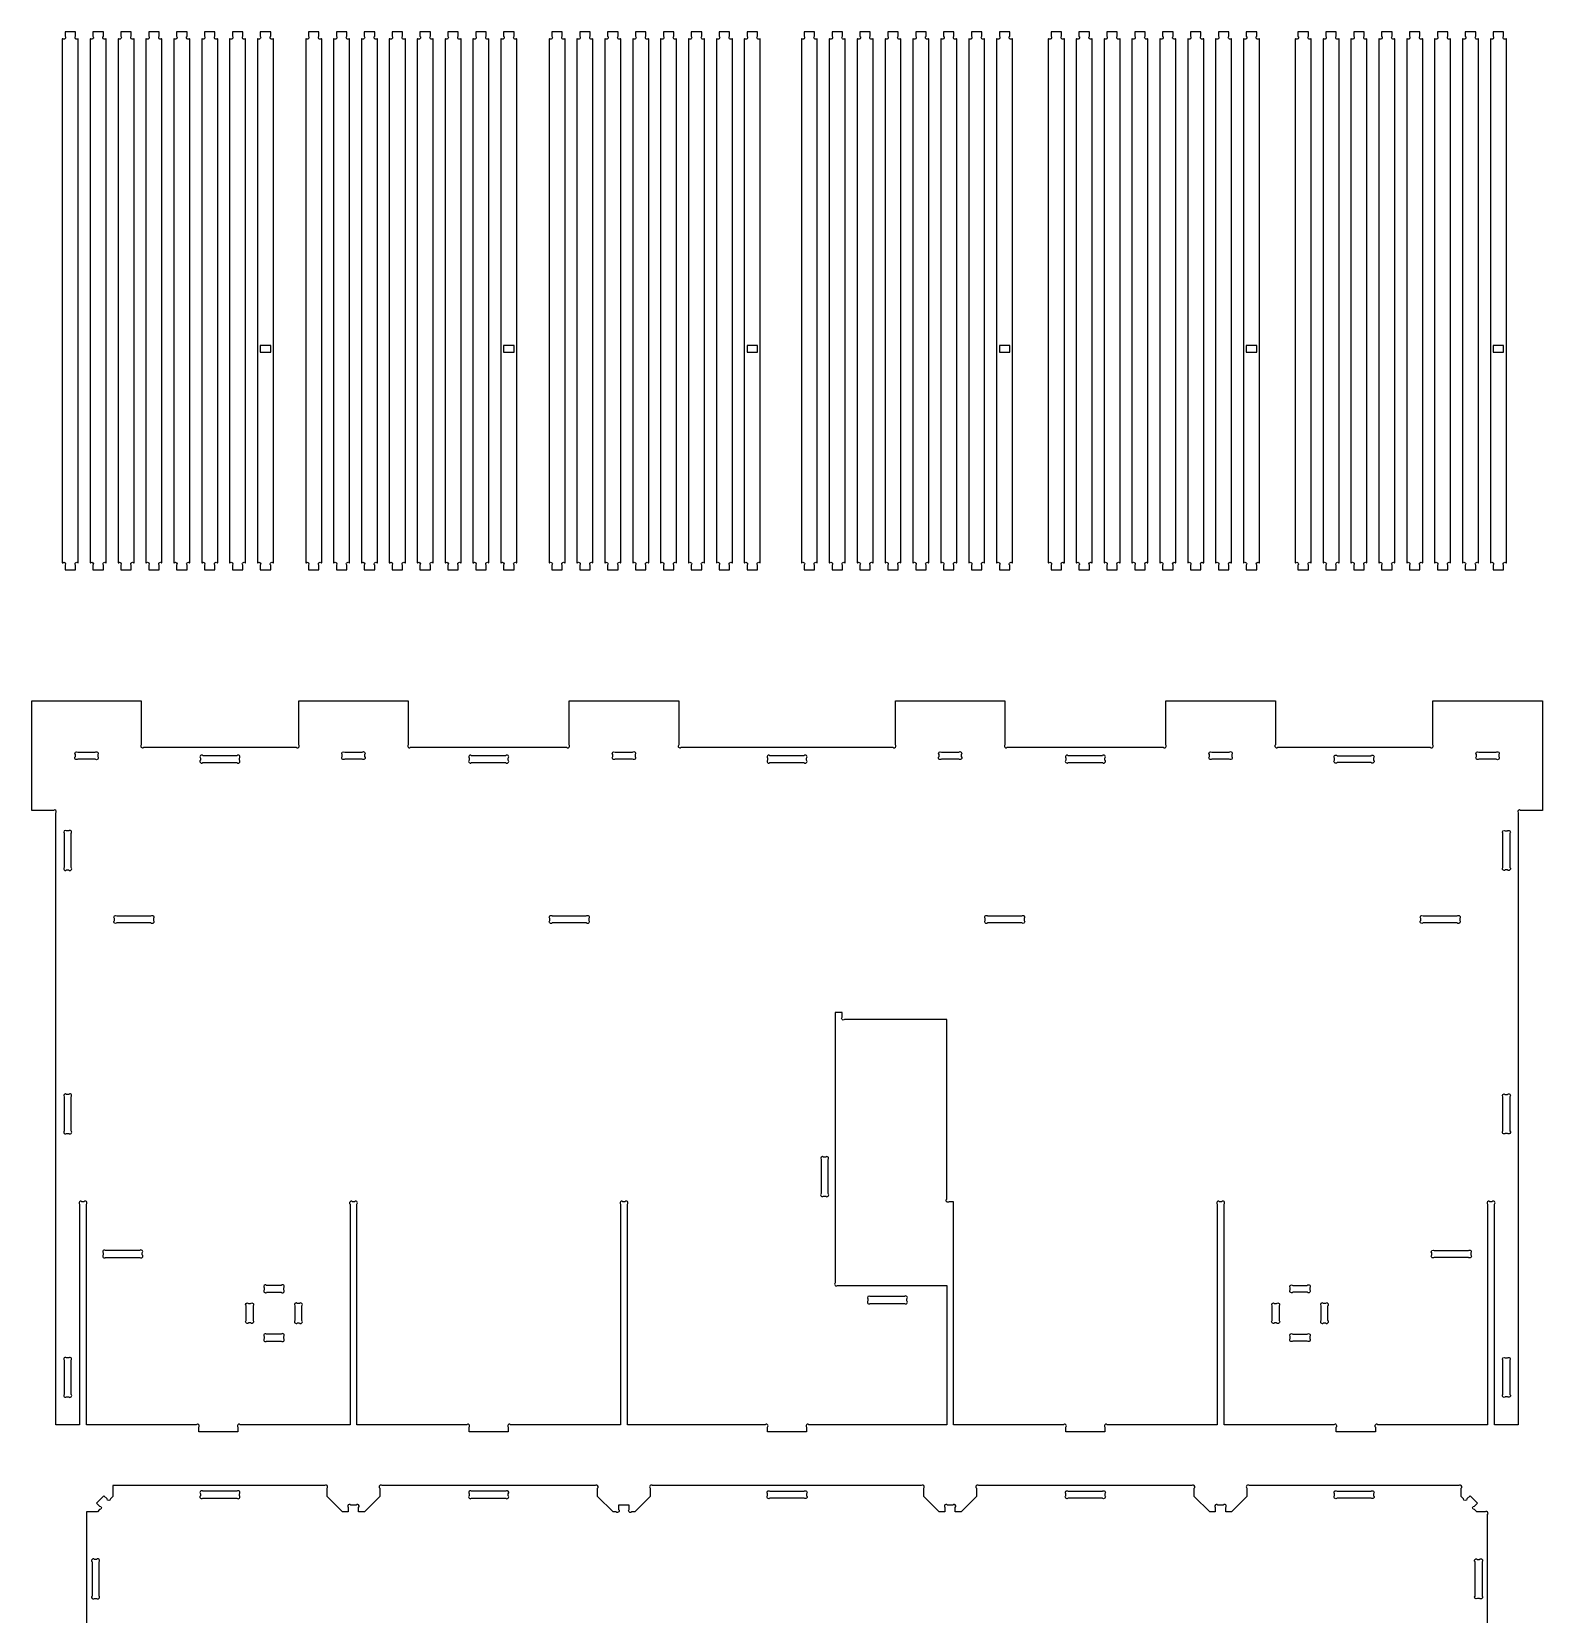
# Model space of a CAD drawing. Extents: x 9479 to 9938, y 971 to 1224.
# Drawn here: x 9483.1 to 9591.5, y 1109.2 to 1222.8 of the extents above; entities that cross this region are included whole.
import ezdxf

# ---------------------------------------------------------------- set-up
doc = ezdxf.new("R2010")
doc.units = 0
doc.header["$MEASUREMENT"] = 0
doc.layers.add('LAYER_1', color=18, linetype='CONTINUOUS')

msp = doc.modelspace()

# ---------------------------------------------------------------- linework, layer by layer
at = {"layer": 'LAYER_1'}
for points in [[(9485.34, 1184.65), (9485.37, 1184.65, -1), (9485.54, 1184.48), (9485.54, 1184.15), (9486.29, 1184.15), (9486.29, 1184.48, -1), (9486.47, 1184.65), (9486.49, 1184.65), (9486.49, 1222.25), (9486.47, 1222.25, -1), (9486.29, 1222.43), (9486.29, 1222.75), (9485.54, 1222.75), (9485.54, 1222.43, -1), (9485.37, 1222.25), (9485.34, 1222.25)], [(9487.34, 1184.65), (9487.37, 1184.65, -1), (9487.54, 1184.48), (9487.54, 1184.15), (9488.29, 1184.15), (9488.29, 1184.48, -1), (9488.47, 1184.65), (9488.49, 1184.65), (9488.49, 1222.25), (9488.47, 1222.25, -1), (9488.29, 1222.43), (9488.29, 1222.75), (9487.54, 1222.75), (9487.54, 1222.43, -1), (9487.37, 1222.25), (9487.34, 1222.25)], [(9489.34, 1184.65), (9489.37, 1184.65, -1), (9489.54, 1184.48), (9489.54, 1184.15), (9490.29, 1184.15), (9490.29, 1184.48, -1), (9490.47, 1184.65), (9490.49, 1184.65), (9490.49, 1222.25), (9490.47, 1222.25, -1), (9490.29, 1222.43), (9490.29, 1222.75), (9489.54, 1222.75), (9489.54, 1222.43, -1), (9489.37, 1222.25), (9489.34, 1222.25)], [(9491.34, 1184.65), (9491.37, 1184.65, -1), (9491.54, 1184.48), (9491.54, 1184.15), (9492.29, 1184.15), (9492.29, 1184.48, -1), (9492.47, 1184.65), (9492.49, 1184.65), (9492.49, 1222.25), (9492.47, 1222.25, -1), (9492.29, 1222.43), (9492.29, 1222.75), (9491.54, 1222.75), (9491.54, 1222.43, -1), (9491.37, 1222.25), (9491.34, 1222.25)], [(9493.34, 1184.65), (9493.37, 1184.65, -1), (9493.54, 1184.48), (9493.54, 1184.15), (9494.29, 1184.15), (9494.29, 1184.48, -1), (9494.47, 1184.65), (9494.49, 1184.65), (9494.49, 1222.25), (9494.47, 1222.25, -1), (9494.29, 1222.43), (9494.29, 1222.75), (9493.54, 1222.75), (9493.54, 1222.43, -1), (9493.37, 1222.25), (9493.34, 1222.25)], [(9495.34, 1184.65), (9495.37, 1184.65, -1), (9495.54, 1184.48), (9495.54, 1184.15), (9496.29, 1184.15), (9496.29, 1184.48, -1), (9496.47, 1184.65), (9496.49, 1184.65), (9496.49, 1222.25), (9496.47, 1222.25, -1), (9496.29, 1222.43), (9496.29, 1222.75), (9495.54, 1222.75), (9495.54, 1222.43, -1), (9495.37, 1222.25), (9495.34, 1222.25)], [(9497.34, 1184.65), (9497.37, 1184.65, -1), (9497.54, 1184.48), (9497.54, 1184.15), (9498.29, 1184.15), (9498.29, 1184.48, -1), (9498.47, 1184.65), (9498.49, 1184.65), (9498.49, 1222.25), (9498.47, 1222.25, -1), (9498.29, 1222.43), (9498.29, 1222.75), (9497.54, 1222.75), (9497.54, 1222.43, -1), (9497.37, 1222.25), (9497.34, 1222.25)], [(9499.34, 1184.65), (9499.37, 1184.65, -1), (9499.54, 1184.48), (9499.54, 1184.15), (9500.29, 1184.15), (9500.29, 1184.48, -1), (9500.47, 1184.65), (9500.49, 1184.65), (9500.49, 1222.25), (9500.47, 1222.25, -1), (9500.29, 1222.43), (9500.29, 1222.75), (9499.54, 1222.75), (9499.54, 1222.43, -1), (9499.37, 1222.25), (9499.34, 1222.25)], [(9502.8, 1184.65), (9502.83, 1184.65, -1), (9503, 1184.48), (9503, 1184.15), (9503.75, 1184.15), (9503.75, 1184.48, -1), (9503.93, 1184.65), (9503.95, 1184.65), (9503.95, 1222.25), (9503.93, 1222.25, -1), (9503.75, 1222.43), (9503.75, 1222.75), (9503, 1222.75), (9503, 1222.43, -1), (9502.83, 1222.25), (9502.8, 1222.25)], [(9504.8, 1184.65), (9504.83, 1184.65, -1), (9505, 1184.48), (9505, 1184.15), (9505.75, 1184.15), (9505.75, 1184.48, -1), (9505.93, 1184.65), (9505.95, 1184.65), (9505.95, 1222.25), (9505.93, 1222.25, -1), (9505.75, 1222.43), (9505.75, 1222.75), (9505, 1222.75), (9505, 1222.43, -1), (9504.83, 1222.25), (9504.8, 1222.25)], [(9506.8, 1184.65), (9506.83, 1184.65, -1), (9507, 1184.48), (9507, 1184.15), (9507.75, 1184.15), (9507.75, 1184.48, -1), (9507.93, 1184.65), (9507.95, 1184.65), (9507.95, 1222.25), (9507.93, 1222.25, -1), (9507.75, 1222.43), (9507.75, 1222.75), (9507, 1222.75), (9507, 1222.43, -1), (9506.83, 1222.25), (9506.8, 1222.25)], [(9508.8, 1184.65), (9508.83, 1184.65, -1), (9509, 1184.48), (9509, 1184.15), (9509.75, 1184.15), (9509.75, 1184.48, -1), (9509.93, 1184.65), (9509.95, 1184.65), (9509.95, 1222.25), (9509.93, 1222.25, -1), (9509.75, 1222.43), (9509.75, 1222.75), (9509, 1222.75), (9509, 1222.43, -1), (9508.83, 1222.25), (9508.8, 1222.25)], [(9510.8, 1184.65), (9510.83, 1184.65, -1), (9511, 1184.48), (9511, 1184.15), (9511.75, 1184.15), (9511.75, 1184.48, -1), (9511.93, 1184.65), (9511.95, 1184.65), (9511.95, 1222.25), (9511.93, 1222.25, -1), (9511.75, 1222.43), (9511.75, 1222.75), (9511, 1222.75), (9511, 1222.43, -1), (9510.83, 1222.25), (9510.8, 1222.25)], [(9512.8, 1184.65), (9512.83, 1184.65, -1), (9513, 1184.48), (9513, 1184.15), (9513.75, 1184.15), (9513.75, 1184.48, -1), (9513.93, 1184.65), (9513.95, 1184.65), (9513.95, 1222.25), (9513.93, 1222.25, -1), (9513.75, 1222.43), (9513.75, 1222.75), (9513, 1222.75), (9513, 1222.43, -1), (9512.83, 1222.25), (9512.8, 1222.25)], [(9514.8, 1184.65), (9514.83, 1184.65, -1), (9515, 1184.48), (9515, 1184.15), (9515.75, 1184.15), (9515.75, 1184.48, -1), (9515.93, 1184.65), (9515.95, 1184.65), (9515.95, 1222.25), (9515.93, 1222.25, -1), (9515.75, 1222.43), (9515.75, 1222.75), (9515, 1222.75), (9515, 1222.43, -1), (9514.83, 1222.25), (9514.8, 1222.25)], [(9516.8, 1184.65), (9516.83, 1184.65, -1), (9517, 1184.48), (9517, 1184.15), (9517.75, 1184.15), (9517.75, 1184.48, -1), (9517.93, 1184.65), (9517.95, 1184.65), (9517.95, 1222.25), (9517.93, 1222.25, -1), (9517.75, 1222.43), (9517.75, 1222.75), (9517, 1222.75), (9517, 1222.43, -1), (9516.83, 1222.25), (9516.8, 1222.25)], [(9520.26, 1184.65), (9520.28, 1184.65, -1), (9520.46, 1184.48), (9520.46, 1184.15), (9521.21, 1184.15), (9521.21, 1184.48, -1), (9521.39, 1184.65), (9521.41, 1184.65), (9521.41, 1222.25), (9521.39, 1222.25, -1), (9521.21, 1222.43), (9521.21, 1222.75), (9520.46, 1222.75), (9520.46, 1222.43, -1), (9520.28, 1222.25), (9520.26, 1222.25)], [(9522.26, 1184.65), (9522.28, 1184.65, -1), (9522.46, 1184.48), (9522.46, 1184.15), (9523.21, 1184.15), (9523.21, 1184.48, -1), (9523.39, 1184.65), (9523.41, 1184.65), (9523.41, 1222.25), (9523.39, 1222.25, -1), (9523.21, 1222.43), (9523.21, 1222.75), (9522.46, 1222.75), (9522.46, 1222.43, -1), (9522.28, 1222.25), (9522.26, 1222.25)], [(9524.26, 1184.65), (9524.28, 1184.65, -1), (9524.46, 1184.48), (9524.46, 1184.15), (9525.21, 1184.15), (9525.21, 1184.48, -1), (9525.39, 1184.65), (9525.41, 1184.65), (9525.41, 1222.25), (9525.39, 1222.25, -1), (9525.21, 1222.43), (9525.21, 1222.75), (9524.46, 1222.75), (9524.46, 1222.43, -1), (9524.28, 1222.25), (9524.26, 1222.25)], [(9526.26, 1184.65), (9526.28, 1184.65, -1), (9526.46, 1184.48), (9526.46, 1184.15), (9527.21, 1184.15), (9527.21, 1184.48, -1), (9527.39, 1184.65), (9527.41, 1184.65), (9527.41, 1222.25), (9527.39, 1222.25, -1), (9527.21, 1222.43), (9527.21, 1222.75), (9526.46, 1222.75), (9526.46, 1222.43, -1), (9526.28, 1222.25), (9526.26, 1222.25)], [(9528.26, 1184.65), (9528.28, 1184.65, -1), (9528.46, 1184.48), (9528.46, 1184.15), (9529.21, 1184.15), (9529.21, 1184.48, -1), (9529.39, 1184.65), (9529.41, 1184.65), (9529.41, 1222.25), (9529.39, 1222.25, -1), (9529.21, 1222.43), (9529.21, 1222.75), (9528.46, 1222.75), (9528.46, 1222.43, -1), (9528.28, 1222.25), (9528.26, 1222.25)], [(9530.26, 1184.65), (9530.28, 1184.65, -1), (9530.46, 1184.48), (9530.46, 1184.15), (9531.21, 1184.15), (9531.21, 1184.48, -1), (9531.39, 1184.65), (9531.41, 1184.65), (9531.41, 1222.25), (9531.39, 1222.25, -1), (9531.21, 1222.43), (9531.21, 1222.75), (9530.46, 1222.75), (9530.46, 1222.43, -1), (9530.28, 1222.25), (9530.26, 1222.25)], [(9532.26, 1184.65), (9532.28, 1184.65, -1), (9532.46, 1184.48), (9532.46, 1184.15), (9533.21, 1184.15), (9533.21, 1184.48, -1), (9533.39, 1184.65), (9533.41, 1184.65), (9533.41, 1222.25), (9533.39, 1222.25, -1), (9533.21, 1222.43), (9533.21, 1222.75), (9532.46, 1222.75), (9532.46, 1222.43, -1), (9532.28, 1222.25), (9532.26, 1222.25)], [(9534.26, 1184.65), (9534.28, 1184.65, -1), (9534.46, 1184.48), (9534.46, 1184.15), (9535.21, 1184.15), (9535.21, 1184.48, -1), (9535.39, 1184.65), (9535.41, 1184.65), (9535.41, 1222.25), (9535.39, 1222.25, -1), (9535.21, 1222.43), (9535.21, 1222.75), (9534.46, 1222.75), (9534.46, 1222.43, -1), (9534.28, 1222.25), (9534.26, 1222.25)], [(9538.36, 1184.65), (9538.38, 1184.65, -1), (9538.56, 1184.48), (9538.56, 1184.15), (9539.3, 1184.15), (9539.3, 1184.48, -1), (9539.48, 1184.65), (9539.5, 1184.65), (9539.5, 1222.25), (9539.48, 1222.25, -1), (9539.3, 1222.43), (9539.3, 1222.75), (9538.56, 1222.75), (9538.56, 1222.43, -1), (9538.38, 1222.25), (9538.36, 1222.25)], [(9540.36, 1184.65), (9540.38, 1184.65, -1), (9540.56, 1184.48), (9540.56, 1184.15), (9541.3, 1184.15), (9541.3, 1184.48, -1), (9541.48, 1184.65), (9541.5, 1184.65), (9541.5, 1222.25), (9541.48, 1222.25, -1), (9541.3, 1222.43), (9541.3, 1222.75), (9540.56, 1222.75), (9540.56, 1222.43, -1), (9540.38, 1222.25), (9540.36, 1222.25)], [(9542.36, 1184.65), (9542.38, 1184.65, -1), (9542.56, 1184.48), (9542.56, 1184.15), (9543.3, 1184.15), (9543.3, 1184.48, -1), (9543.48, 1184.65), (9543.5, 1184.65), (9543.5, 1222.25), (9543.48, 1222.25, -1), (9543.3, 1222.43), (9543.3, 1222.75), (9542.56, 1222.75), (9542.56, 1222.43, -1), (9542.38, 1222.25), (9542.36, 1222.25)], [(9544.36, 1184.65), (9544.38, 1184.65, -1), (9544.56, 1184.48), (9544.56, 1184.15), (9545.3, 1184.15), (9545.3, 1184.48, -1), (9545.48, 1184.65), (9545.5, 1184.65), (9545.5, 1222.25), (9545.48, 1222.25, -1), (9545.3, 1222.43), (9545.3, 1222.75), (9544.56, 1222.75), (9544.56, 1222.43, -1), (9544.38, 1222.25), (9544.36, 1222.25)], [(9546.36, 1184.65), (9546.38, 1184.65, -1), (9546.56, 1184.48), (9546.56, 1184.15), (9547.3, 1184.15), (9547.3, 1184.48, -1), (9547.48, 1184.65), (9547.5, 1184.65), (9547.5, 1222.25), (9547.48, 1222.25, -1), (9547.3, 1222.43), (9547.3, 1222.75), (9546.56, 1222.75), (9546.56, 1222.43, -1), (9546.38, 1222.25), (9546.36, 1222.25)], [(9548.36, 1184.65), (9548.38, 1184.65, -1), (9548.56, 1184.48), (9548.56, 1184.15), (9549.3, 1184.15), (9549.3, 1184.48, -1), (9549.48, 1184.65), (9549.5, 1184.65), (9549.5, 1222.25), (9549.48, 1222.25, -1), (9549.3, 1222.43), (9549.3, 1222.75), (9548.56, 1222.75), (9548.56, 1222.43, -1), (9548.38, 1222.25), (9548.36, 1222.25)], [(9550.36, 1184.65), (9550.38, 1184.65, -1), (9550.56, 1184.48), (9550.56, 1184.15), (9551.3, 1184.15), (9551.3, 1184.48, -1), (9551.48, 1184.65), (9551.5, 1184.65), (9551.5, 1222.25), (9551.48, 1222.25, -1), (9551.3, 1222.43), (9551.3, 1222.75), (9550.56, 1222.75), (9550.56, 1222.43, -1), (9550.38, 1222.25), (9550.36, 1222.25)], [(9552.36, 1184.65), (9552.38, 1184.65, -1), (9552.56, 1184.48), (9552.56, 1184.15), (9553.3, 1184.15), (9553.3, 1184.48, -1), (9553.48, 1184.65), (9553.5, 1184.65), (9553.5, 1222.25), (9553.48, 1222.25, -1), (9553.3, 1222.43), (9553.3, 1222.75), (9552.56, 1222.75), (9552.56, 1222.43, -1), (9552.38, 1222.25), (9552.36, 1222.25)], [(9556.07, 1184.65), (9556.09, 1184.65, -1), (9556.27, 1184.48), (9556.27, 1184.15), (9557.02, 1184.15), (9557.02, 1184.48, -1), (9557.19, 1184.65), (9557.22, 1184.65), (9557.22, 1222.25), (9557.19, 1222.25, -1), (9557.02, 1222.43), (9557.02, 1222.75), (9556.27, 1222.75), (9556.27, 1222.43, -1), (9556.09, 1222.25), (9556.07, 1222.25)], [(9558.07, 1184.65), (9558.09, 1184.65, -1), (9558.27, 1184.48), (9558.27, 1184.15), (9559.02, 1184.15), (9559.02, 1184.48, -1), (9559.19, 1184.65), (9559.22, 1184.65), (9559.22, 1222.25), (9559.19, 1222.25, -1), (9559.02, 1222.43), (9559.02, 1222.75), (9558.27, 1222.75), (9558.27, 1222.43, -1), (9558.09, 1222.25), (9558.07, 1222.25)], [(9560.07, 1184.65), (9560.09, 1184.65, -1), (9560.27, 1184.48), (9560.27, 1184.15), (9561.02, 1184.15), (9561.02, 1184.48, -1), (9561.19, 1184.65), (9561.22, 1184.65), (9561.22, 1222.25), (9561.19, 1222.25, -1), (9561.02, 1222.43), (9561.02, 1222.75), (9560.27, 1222.75), (9560.27, 1222.43, -1), (9560.09, 1222.25), (9560.07, 1222.25)], [(9562.07, 1184.65), (9562.09, 1184.65, -1), (9562.27, 1184.48), (9562.27, 1184.15), (9563.02, 1184.15), (9563.02, 1184.48, -1), (9563.19, 1184.65), (9563.22, 1184.65), (9563.22, 1222.25), (9563.19, 1222.25, -1), (9563.02, 1222.43), (9563.02, 1222.75), (9562.27, 1222.75), (9562.27, 1222.43, -1), (9562.09, 1222.25), (9562.07, 1222.25)], [(9564.07, 1184.65), (9564.09, 1184.65, -1), (9564.27, 1184.48), (9564.27, 1184.15), (9565.02, 1184.15), (9565.02, 1184.48, -1), (9565.19, 1184.65), (9565.22, 1184.65), (9565.22, 1222.25), (9565.19, 1222.25, -1), (9565.02, 1222.43), (9565.02, 1222.75), (9564.27, 1222.75), (9564.27, 1222.43, -1), (9564.09, 1222.25), (9564.07, 1222.25)], [(9566.07, 1184.65), (9566.09, 1184.65, -1), (9566.27, 1184.48), (9566.27, 1184.15), (9567.02, 1184.15), (9567.02, 1184.48, -1), (9567.19, 1184.65), (9567.22, 1184.65), (9567.22, 1222.25), (9567.19, 1222.25, -1), (9567.02, 1222.43), (9567.02, 1222.75), (9566.27, 1222.75), (9566.27, 1222.43, -1), (9566.09, 1222.25), (9566.07, 1222.25)], [(9568.07, 1184.65), (9568.09, 1184.65, -1), (9568.27, 1184.48), (9568.27, 1184.15), (9569.02, 1184.15), (9569.02, 1184.48, -1), (9569.19, 1184.65), (9569.22, 1184.65), (9569.22, 1222.25), (9569.19, 1222.25, -1), (9569.02, 1222.43), (9569.02, 1222.75), (9568.27, 1222.75), (9568.27, 1222.43, -1), (9568.09, 1222.25), (9568.07, 1222.25)], [(9570.07, 1184.65), (9570.09, 1184.65, -1), (9570.27, 1184.48), (9570.27, 1184.15), (9571.02, 1184.15), (9571.02, 1184.48, -1), (9571.19, 1184.65), (9571.22, 1184.65), (9571.22, 1222.25), (9571.19, 1222.25, -1), (9571.02, 1222.43), (9571.02, 1222.75), (9570.27, 1222.75), (9570.27, 1222.43, -1), (9570.09, 1222.25), (9570.07, 1222.25)], [(9573.78, 1184.65), (9573.8, 1184.65, -1), (9573.98, 1184.48), (9573.98, 1184.15), (9574.73, 1184.15), (9574.73, 1184.48, -1), (9574.91, 1184.65), (9574.93, 1184.65), (9574.93, 1222.25), (9574.91, 1222.25, -1), (9574.73, 1222.43), (9574.73, 1222.75), (9573.98, 1222.75), (9573.98, 1222.43, -1), (9573.8, 1222.25), (9573.78, 1222.25)], [(9575.78, 1184.65), (9575.8, 1184.65, -1), (9575.98, 1184.48), (9575.98, 1184.15), (9576.73, 1184.15), (9576.73, 1184.48, -1), (9576.91, 1184.65), (9576.93, 1184.65), (9576.93, 1222.25), (9576.91, 1222.25, -1), (9576.73, 1222.43), (9576.73, 1222.75), (9575.98, 1222.75), (9575.98, 1222.43, -1), (9575.8, 1222.25), (9575.78, 1222.25)], [(9577.78, 1184.65), (9577.8, 1184.65, -1), (9577.98, 1184.48), (9577.98, 1184.15), (9578.73, 1184.15), (9578.73, 1184.48, -1), (9578.91, 1184.65), (9578.93, 1184.65), (9578.93, 1222.25), (9578.91, 1222.25, -1), (9578.73, 1222.43), (9578.73, 1222.75), (9577.98, 1222.75), (9577.98, 1222.43, -1), (9577.8, 1222.25), (9577.78, 1222.25)], [(9579.78, 1184.65), (9579.8, 1184.65, -1), (9579.98, 1184.48), (9579.98, 1184.15), (9580.73, 1184.15), (9580.73, 1184.48, -1), (9580.91, 1184.65), (9580.93, 1184.65), (9580.93, 1222.25), (9580.91, 1222.25, -1), (9580.73, 1222.43), (9580.73, 1222.75), (9579.98, 1222.75), (9579.98, 1222.43, -1), (9579.8, 1222.25), (9579.78, 1222.25)], [(9581.78, 1184.65), (9581.8, 1184.65, -1), (9581.98, 1184.48), (9581.98, 1184.15), (9582.73, 1184.15), (9582.73, 1184.48, -1), (9582.91, 1184.65), (9582.93, 1184.65), (9582.93, 1222.25), (9582.91, 1222.25, -1), (9582.73, 1222.43), (9582.73, 1222.75), (9581.98, 1222.75), (9581.98, 1222.43, -1), (9581.8, 1222.25), (9581.78, 1222.25)], [(9583.78, 1184.65), (9583.8, 1184.65, -1), (9583.98, 1184.48), (9583.98, 1184.15), (9584.73, 1184.15), (9584.73, 1184.48, -1), (9584.91, 1184.65), (9584.93, 1184.65), (9584.93, 1222.25), (9584.91, 1222.25, -1), (9584.73, 1222.43), (9584.73, 1222.75), (9583.98, 1222.75), (9583.98, 1222.43, -1), (9583.8, 1222.25), (9583.78, 1222.25)], [(9585.78, 1184.65), (9585.8, 1184.65, -1), (9585.98, 1184.48), (9585.98, 1184.15), (9586.73, 1184.15), (9586.73, 1184.48, -1), (9586.91, 1184.65), (9586.93, 1184.65), (9586.93, 1222.25), (9586.91, 1222.25, -1), (9586.73, 1222.43), (9586.73, 1222.75), (9585.98, 1222.75), (9585.98, 1222.43, -1), (9585.8, 1222.25), (9585.78, 1222.25)], [(9587.78, 1184.65), (9587.8, 1184.65, -1), (9587.98, 1184.48), (9587.98, 1184.15), (9588.73, 1184.15), (9588.73, 1184.48, -1), (9588.91, 1184.65), (9588.93, 1184.65), (9588.93, 1222.25), (9588.91, 1222.25, -1), (9588.73, 1222.43), (9588.73, 1222.75), (9587.98, 1222.75), (9587.98, 1222.43, -1), (9587.8, 1222.25), (9587.78, 1222.25)], [(9549.28, 1138.81), (9548.95, 1138.81, -1), (9548.78, 1138.99), (9548.78, 1151.88), (9541.45, 1151.88, -1), (9541.28, 1152.06), (9541.28, 1152.38), (9540.78, 1152.38), (9540.78, 1132.99, 1), (9540.95, 1132.81), (9548.78, 1132.81), (9548.78, 1122.81), (9538.9, 1122.81, 1), (9538.73, 1122.64), (9538.73, 1122.31), (9535.93, 1122.31), (9535.93, 1122.64, 1), (9535.75, 1122.81), (9525.88, 1122.81), (9525.88, 1138.64, 1), (9525.7, 1138.81), (9525.55, 1138.81, 1), (9525.38, 1138.64), (9525.38, 1122.81), (9517.5, 1122.81, 1), (9517.33, 1122.64), (9517.33, 1122.31), (9514.53, 1122.31), (9514.53, 1122.64, 1), (9514.35, 1122.81), (9506.48, 1122.81), (9506.48, 1138.64, 1), (9506.3, 1138.81), (9506.15, 1138.81, 1), (9505.98, 1138.64), (9505.98, 1122.81), (9498.1, 1122.81, 1), (9497.93, 1122.64), (9497.93, 1122.31), (9495.13, 1122.31), (9495.13, 1122.64, 1), (9494.95, 1122.81), (9487.08, 1122.81), (9487.08, 1138.64, 1), (9486.9, 1138.81), (9486.75, 1138.81, 1), (9486.58, 1138.64), (9486.58, 1122.81), (9484.88, 1122.81), (9484.88, 1166.71, 1), (9484.7, 1166.88), (9483.15, 1166.88), (9483.15, 1174.75), (9491.01, 1174.75), (9491.01, 1171.59, 1), (9491.18, 1171.41), (9502.12, 1171.41, 1), (9502.3, 1171.59), (9502.3, 1174.75), (9510.16, 1174.75), (9510.16, 1171.59, 1), (9510.33, 1171.41), (9521.52, 1171.41, 1), (9521.7, 1171.59), (9521.7, 1174.75), (9529.56, 1174.75), (9529.56, 1171.59, 1), (9529.73, 1171.41), (9544.92, 1171.41, 1), (9545.1, 1171.59), (9545.1, 1174.75), (9552.96, 1174.75), (9552.96, 1171.59, 1), (9553.13, 1171.41), (9564.32, 1171.41, 1), (9564.5, 1171.59), (9564.5, 1174.75), (9572.36, 1174.75), (9572.36, 1171.59, 1), (9572.53, 1171.41), (9583.47, 1171.41, 1), (9583.65, 1171.59), (9583.65, 1174.75), (9591.51, 1174.75), (9591.51, 1166.88), (9589.95, 1166.88, 1), (9589.78, 1166.71), (9589.78, 1122.81), (9588.08, 1122.81), (9588.08, 1138.64, 1), (9587.9, 1138.81), (9587.75, 1138.81, 1), (9587.58, 1138.64), (9587.58, 1122.81), (9579.7, 1122.81, 1), (9579.53, 1122.64), (9579.53, 1122.31), (9576.73, 1122.31), (9576.73, 1122.64, 1), (9576.55, 1122.81), (9568.68, 1122.81), (9568.68, 1138.64, 1), (9568.5, 1138.81), (9568.35, 1138.81, 1), (9568.18, 1138.64), (9568.18, 1122.81), (9560.3, 1122.81, 1), (9560.13, 1122.64), (9560.13, 1122.31), (9557.33, 1122.31), (9557.33, 1122.64, 1), (9557.15, 1122.81), (9549.28, 1122.81)], [(9487.7, 1170.56), (9486.45, 1170.56, -1), (9486.28, 1170.74), (9486.28, 1170.89, -1), (9486.45, 1171.06), (9487.7, 1171.06, -1), (9487.88, 1170.89), (9487.88, 1170.74, -1)], [(9497.87, 1170.81), (9495.43, 1170.81, 1), (9495.25, 1170.64), (9495.25, 1170.49, 1), (9495.43, 1170.31), (9497.87, 1170.31, 1), (9498.05, 1170.49), (9498.05, 1170.64, 1)], [(9506.85, 1170.56), (9505.6, 1170.56, -1), (9505.43, 1170.74), (9505.43, 1170.89, -1), (9505.6, 1171.06), (9506.85, 1171.06, -1), (9507.03, 1170.89), (9507.03, 1170.74, -1)], [(9517.15, 1170.81), (9514.7, 1170.81, 1), (9514.53, 1170.64), (9514.53, 1170.49, 1), (9514.7, 1170.31), (9517.15, 1170.31, 1), (9517.33, 1170.49), (9517.33, 1170.64, 1)], [(9526.43, 1170.89), (9526.43, 1170.74, -1), (9526.25, 1170.56), (9525, 1170.56, -1), (9524.83, 1170.74), (9524.83, 1170.89, -1), (9525, 1171.06), (9526.25, 1171.06, -1)], [(9538.55, 1170.81), (9536.1, 1170.81, 1), (9535.93, 1170.64), (9535.93, 1170.49, 1), (9536.1, 1170.31), (9538.55, 1170.31, 1), (9538.73, 1170.49), (9538.73, 1170.64, 1)], [(9549.65, 1170.56), (9548.4, 1170.56, -1), (9548.23, 1170.74), (9548.23, 1170.89, -1), (9548.4, 1171.06), (9549.65, 1171.06, -1), (9549.83, 1170.89), (9549.83, 1170.74, -1)], [(9559.95, 1170.81), (9557.5, 1170.81, 1), (9557.33, 1170.64), (9557.33, 1170.49, 1), (9557.5, 1170.31), (9559.95, 1170.31, 1), (9560.13, 1170.49), (9560.13, 1170.64, 1)], [(9567.8, 1171.06), (9569.05, 1171.06, -1), (9569.23, 1170.89), (9569.23, 1170.74, -1), (9569.05, 1170.56), (9567.8, 1170.56, -1), (9567.63, 1170.74), (9567.63, 1170.89, -1)], [(9576.78, 1170.81), (9579.22, 1170.81, -1), (9579.4, 1170.64), (9579.4, 1170.49, -1), (9579.22, 1170.31), (9576.78, 1170.31, -1), (9576.6, 1170.49), (9576.6, 1170.64, -1)], [(9586.95, 1171.06), (9588.2, 1171.06, -1), (9588.38, 1170.89), (9588.38, 1170.74, -1), (9588.2, 1170.56), (9586.95, 1170.56, -1), (9586.78, 1170.74), (9586.78, 1170.89, -1)], [(9485.48, 1165.24), (9485.48, 1162.79, 1), (9485.65, 1162.61), (9485.8, 1162.61, 1), (9485.98, 1162.79), (9485.98, 1165.24, 1), (9485.8, 1165.41), (9485.65, 1165.41, 1)], [(9589.18, 1165.24), (9589.18, 1162.79, -1), (9589, 1162.61), (9588.85, 1162.61, -1), (9588.68, 1162.79), (9588.68, 1165.24, -1), (9588.85, 1165.41), (9589, 1165.41, -1)], [(9489.25, 1159.31), (9491.7, 1159.31, -1), (9491.88, 1159.14), (9491.88, 1158.99, -1), (9491.7, 1158.81), (9489.25, 1158.81, -1), (9489.08, 1158.99), (9489.08, 1159.14, -1)], [(9522.93, 1158.81), (9520.49, 1158.81, -1), (9520.31, 1158.99), (9520.31, 1159.14, -1), (9520.49, 1159.31), (9522.93, 1159.31, -1), (9523.11, 1159.14), (9523.11, 1158.99, -1)], [(9554.17, 1158.81), (9551.72, 1158.81, -1), (9551.54, 1158.99), (9551.54, 1159.14, -1), (9551.72, 1159.31), (9554.17, 1159.31, -1), (9554.34, 1159.14), (9554.34, 1158.99, -1)], [(9582.95, 1159.31), (9585.4, 1159.31, -1), (9585.58, 1159.14), (9585.58, 1158.99, -1), (9585.4, 1158.81), (9582.95, 1158.81, -1), (9582.78, 1158.99), (9582.78, 1159.14, -1)], [(9485.48, 1146.34), (9485.48, 1143.89, 1), (9485.65, 1143.71), (9485.8, 1143.71, 1), (9485.98, 1143.89), (9485.98, 1146.34, 1), (9485.8, 1146.51), (9485.65, 1146.51, 1)], [(9589.18, 1146.34), (9589.18, 1143.89, -1), (9589, 1143.71), (9588.85, 1143.71, -1), (9588.68, 1143.89), (9588.68, 1146.34, -1), (9588.85, 1146.51), (9589, 1146.51, -1)], [(9539.78, 1141.84), (9539.78, 1139.39, 1), (9539.95, 1139.21), (9540.1, 1139.21, 1), (9540.28, 1139.39), (9540.28, 1141.84, 1), (9540.1, 1142.01), (9539.95, 1142.01, 1)], [(9488.45, 1134.81), (9490.9, 1134.81, 1), (9491.08, 1134.99), (9491.08, 1135.14, 1), (9490.9, 1135.31), (9488.45, 1135.31, 1), (9488.28, 1135.14), (9488.28, 1134.99, 1)], [(9583.75, 1135.31), (9586.2, 1135.31, -1), (9586.38, 1135.14), (9586.38, 1134.99, -1), (9586.2, 1134.81), (9583.75, 1134.81, -1), (9583.58, 1134.99), (9583.58, 1135.14, -1)], [(9500, 1132.31), (9501.05, 1132.31, 1), (9501.23, 1132.49), (9501.23, 1132.64, 1), (9501.05, 1132.81), (9500, 1132.81, 1), (9499.83, 1132.64), (9499.83, 1132.49, 1)], [(9573.6, 1132.81), (9574.65, 1132.81, -1), (9574.83, 1132.64), (9574.83, 1132.49, -1), (9574.65, 1132.31), (9573.6, 1132.31, -1), (9573.43, 1132.49), (9573.43, 1132.64, -1)], [(9499.03, 1131.34), (9499.03, 1130.29, -1), (9498.85, 1130.11), (9498.7, 1130.11, -1), (9498.53, 1130.29), (9498.53, 1131.34, -1), (9498.7, 1131.51), (9498.85, 1131.51, -1)], [(9502.03, 1131.34), (9502.03, 1130.29, 1), (9502.2, 1130.11), (9502.35, 1130.11, 1), (9502.53, 1130.29), (9502.53, 1131.34, 1), (9502.35, 1131.51), (9502.2, 1131.51, 1)], [(9543.3, 1131.51), (9545.75, 1131.51, 1), (9545.93, 1131.69), (9545.93, 1131.84, 1), (9545.75, 1132.01), (9543.3, 1132.01, 1), (9543.13, 1131.84), (9543.13, 1131.69, 1)], [(9572.63, 1131.34), (9572.63, 1130.29, -1), (9572.45, 1130.11), (9572.3, 1130.11, -1), (9572.13, 1130.29), (9572.13, 1131.34, -1), (9572.3, 1131.51), (9572.45, 1131.51, -1)], [(9575.63, 1131.34), (9575.63, 1130.29, 1), (9575.8, 1130.11), (9575.95, 1130.11, 1), (9576.13, 1130.29), (9576.13, 1131.34, 1), (9575.95, 1131.51), (9575.8, 1131.51, 1)], [(9500, 1128.81), (9501.05, 1128.81, 1), (9501.23, 1128.99), (9501.23, 1129.14, 1), (9501.05, 1129.31), (9500, 1129.31, 1), (9499.83, 1129.14), (9499.83, 1128.99, 1)], [(9574.65, 1128.81), (9573.6, 1128.81, -1), (9573.43, 1128.99), (9573.43, 1129.14, -1), (9573.6, 1129.31), (9574.65, 1129.31, -1), (9574.83, 1129.14), (9574.83, 1128.99, -1)], [(9485.48, 1127.44), (9485.48, 1124.99, 1), (9485.65, 1124.81), (9485.8, 1124.81, 1), (9485.98, 1124.99), (9485.98, 1127.44, 1), (9485.8, 1127.61), (9485.65, 1127.61, 1)], [(9589.18, 1127.44), (9589.18, 1124.99, -1), (9589, 1124.81), (9588.85, 1124.81, -1), (9588.68, 1124.99), (9588.68, 1127.44, -1), (9588.85, 1127.61), (9589, 1127.61, -1)], [(9495.43, 1117.54), (9497.87, 1117.54, 1), (9498.05, 1117.72), (9498.05, 1117.86, 1), (9497.87, 1118.04), (9495.43, 1118.04, 1), (9495.25, 1117.86), (9495.25, 1117.72, 1)], [(9514.7, 1117.54), (9517.15, 1117.54, 1), (9517.33, 1117.72), (9517.33, 1117.86, 1), (9517.15, 1118.04), (9514.7, 1118.04, 1), (9514.53, 1117.86), (9514.53, 1117.72, 1)], [(9536.1, 1118.04), (9538.55, 1118.04, -1), (9538.73, 1117.86), (9538.73, 1117.72, -1), (9538.55, 1117.54), (9536.1, 1117.54, -1), (9535.93, 1117.72), (9535.93, 1117.86, -1)], [(9557.5, 1118.04), (9559.95, 1118.04, -1), (9560.13, 1117.86), (9560.13, 1117.72, -1), (9559.95, 1117.54), (9557.5, 1117.54, -1), (9557.33, 1117.72), (9557.33, 1117.86, -1)], [(9576.78, 1118.04), (9579.22, 1118.04, -1), (9579.4, 1117.86), (9579.4, 1117.72, -1), (9579.22, 1117.54), (9576.78, 1117.54, -1), (9576.6, 1117.72), (9576.6, 1117.86, -1)], [(9487.48, 1112.97), (9487.48, 1110.52, 1), (9487.65, 1110.35), (9487.8, 1110.35, 1), (9487.98, 1110.52), (9487.98, 1112.97, 1), (9487.8, 1113.15), (9487.65, 1113.15, 1)], [(9587, 1110.35), (9586.85, 1110.35, -1), (9586.68, 1110.52), (9586.68, 1112.97, -1), (9586.85, 1113.15), (9587, 1113.15, -1), (9587.18, 1112.97), (9587.18, 1110.52, -1)]]:
    msp.add_lwpolyline(points, format="xyb", close=True, dxfattribs=at)
for points in [[(9500.29, 1200.25), (9499.54, 1200.25), (9499.54, 1199.75), (9500.29, 1199.75)], [(9517.75, 1200.25), (9517, 1200.25), (9517, 1199.75), (9517.75, 1199.75)], [(9535.21, 1200.25), (9534.46, 1200.25), (9534.46, 1199.75), (9535.21, 1199.75)], [(9553.3, 1200.25), (9552.56, 1200.25), (9552.56, 1199.75), (9553.3, 1199.75)], [(9571.02, 1200.25), (9570.27, 1200.25), (9570.27, 1199.75), (9571.02, 1199.75)], [(9588.73, 1200.25), (9587.98, 1200.25), (9587.98, 1199.75), (9588.73, 1199.75)]]:
    msp.add_lwpolyline(points, close=True, dxfattribs=at)
msp.add_lwpolyline([(9587.58, 1102.62), (9587.58, 1116.38, 1), (9587.4, 1116.55), (9586.8, 1116.55), (9586.63, 1116.72, -1), (9586.63, 1116.97), (9586.86, 1117.19), (9586.33, 1117.72), (9586.1, 1117.49, -1), (9585.85, 1117.49), (9585.69, 1117.66), (9585.69, 1118.26, 1), (9585.51, 1118.44), (9570.49, 1118.44, 1), (9570.31, 1118.26), (9570.31, 1117.66), (9569.21, 1116.55), (9568.8, 1116.55), (9568.8, 1116.88, 1), (9568.62, 1117.05), (9568.23, 1117.05, 1), (9568.05, 1116.88), (9568.05, 1116.55), (9567.65, 1116.55), (9566.54, 1117.66), (9566.54, 1118.26, 1), (9566.36, 1118.44), (9551.09, 1118.44, 1), (9550.91, 1118.26), (9550.91, 1117.66), (9549.81, 1116.55), (9549.4, 1116.55), (9549.4, 1116.88, 1), (9549.22, 1117.05), (9548.83, 1117.05, 1), (9548.65, 1116.88), (9548.65, 1116.55), (9548.25, 1116.55), (9547.14, 1117.66), (9547.14, 1118.26, 1), (9546.96, 1118.44), (9527.69, 1118.44, 1), (9527.51, 1118.26), (9527.51, 1117.66), (9526.41, 1116.55), (9526.18, 1116.55, -1), (9526, 1116.73), (9526, 1117.05), (9525.25, 1117.05), (9525.25, 1116.73, -1), (9525.08, 1116.55), (9524.85, 1116.55), (9523.74, 1117.66), (9523.74, 1118.26, 1), (9523.56, 1118.44), (9508.29, 1118.44, 1), (9508.11, 1118.26), (9508.11, 1117.66), (9507.01, 1116.55), (9506.6, 1116.55), (9506.6, 1116.88, 1), (9506.42, 1117.05), (9506.03, 1117.05, 1), (9505.85, 1116.88), (9505.85, 1116.55), (9505.45, 1116.55), (9504.34, 1117.66), (9504.34, 1118.26, 1), (9504.16, 1118.44), (9488.96, 1118.44), (9488.96, 1117.66), (9488.8, 1117.49, -1), (9488.55, 1117.49), (9488.32, 1117.72), (9487.79, 1117.19), (9488.02, 1116.97, -1), (9488.02, 1116.72), (9487.86, 1116.55), (9487.08, 1116.55), (9487.08, 1102.62, -1)], format="xyb", dxfattribs=at)

doc.saveas('drawing.dxf')
